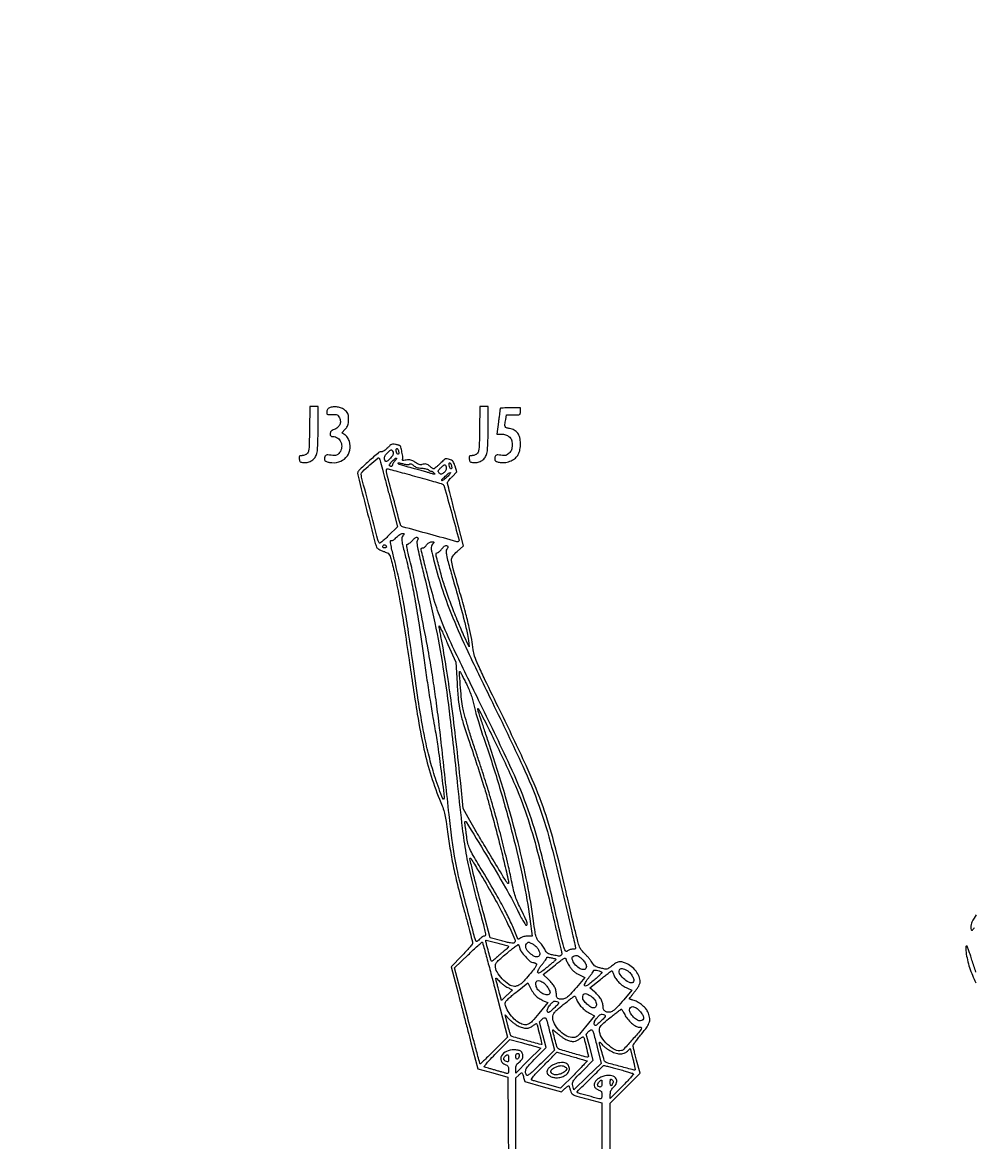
# Model space of a CAD drawing. Extents: x 8694 to 20248, y -4045 to 2404.
# Drawn here: x 14766 to 15560, y 1451 to 2386 of the extents above; entities that cross this region are included whole.
import ezdxf

# ---------------------------------------------------------------- set-up
doc = ezdxf.new("R2010")
doc.units = 0
doc.header["$MEASUREMENT"] = 0

msp = doc.modelspace()

# ---------------------------------------------------------------- linework, layer by layer
for points in [[(16044.21, 1782.76, 0.000012), (15622.27, 1781.89, 0.010904)], [(15256.81, 1431.04), (15256.81, 1457.28), (15256.81, 1483.51), (15269.27, 1496.03), (15281.74, 1508.54), (15278.78, 1519.54, -0.00219), (15277.64, 1523.83, -0.003216), (15276.68, 1527.61, -0.001534), (15275.9, 1530.84, -0.058705), (15275.81, 1531.57, -0.155395), (15276.02, 1532.25, -0.004218), (15277.86, 1534.79, -0.008366), (15280.11, 1537.75, -0.005591), (15282.78, 1541.07, 0.01897), (15287.52, 1547.3, 0.083439), (15289.5, 1551.45, 0.120457), (15289.65, 1555.22, 0.060871), (15288.14, 1559.76, 0.074084), (15286.12, 1562.76, 0.040723), (15282.87, 1565.79, 0.04069), (15279.17, 1568.26, 0.072692), (15275.75, 1569.55, -0.014836), (15274.62, 1569.84, -0.023105), (15273.67, 1570.15, -0.019377), (15272.95, 1570.46, -0.289003), (15272.81, 1570.69, -0.159557), (15272.92, 1571.02, -0.002408), (15274.13, 1572.65, -0.006223), (15275.59, 1574.55, -0.00404), (15277.31, 1576.7, 0.018448), (15279.09, 1579.06, 0.023882), (15280.53, 1581.35, 0.025133), (15281.53, 1583.35, 0.103813), (15281.81, 1584.66, 0.097051), (15280.91, 1589.24, 0.068445), (15278.29, 1593.79, 0.064185), (15274.32, 1597.73, 0.064682), (15269.49, 1600.53, 0.053069), (15266.39, 1601.45, 0.101925), (15263.81, 1601.4, 0.085022), (15261.16, 1600.31, 0.028756), (15257.75, 1597.87, -0.020406), (15255.42, 1596.15, -0.1036), (15253.93, 1595.54, -0.089417), (15252.22, 1595.54, -0.013136), (15248.82, 1596.23, -0.019753), (15246, 1597, -0.061783), (15244.21, 1597.81, -0.081041), (15242.95, 1598.91, -0.053698), (15241.89, 1600.5, 0.038994), (15240.97, 1601.97, 0.013162), (15239.42, 1603.97, 0.013001), (15237.57, 1606.09, 0.014552), (15235.69, 1608.04, -0.032672), (15232.8, 1611.25, -0.070706), (15231.13, 1614.11, -0.034154), (15229.72, 1618.41, -0.003005), (15226.95, 1629.54, -0.001269), (15225.06, 1637.48, -0.000656), (15222.72, 1647.42, -0.000652), (15220.34, 1657.65, -0.000989), (15218.31, 1666.54, 0.010467), (15208.69, 1705.18, 0.022475), (15199.34, 1734.41, 0.019276), (15186.51, 1765.32, 0.005889), (15164.79, 1811.04, -0.001158), (15152.15, 1836.99, -0.008918), (15146.48, 1849.27, -0.018732), (15143.51, 1856.77, -0.058946), (15142.31, 1862.04, 0.019702), (15141.08, 1870.53, 0.011071), (15138.95, 1880.74, 0.008659), (15135.79, 1893.4, 0.004059), (15131.27, 1909.68, -0.001699), (15125.24, 1931.06, -0.05052), (15124.28, 1936.6, -0.173435), (15125.26, 1940.1, -0.058514), (15128.87, 1944.09), (15134.21, 1948.78), (15127.51, 1974.66, -0.000855), (15124.94, 1984.65, -0.001354), (15122.77, 1993.22, -0.000289), (15120.9, 2000.76, -0.061823), (15120.81, 2001.5, -0.154088), (15120.99, 2002.07, -0.011742), (15121.95, 2003.37, -0.015274), (15123.21, 2004.89, -0.011018), (15124.7, 2006.5), (15128.6, 2010.54), (15127.2, 2015.19, 0.023352), (15126.34, 2017.64, 0.072044), (15125.46, 2019.16, 0.08996), (15124.3, 2020.17, 0.051069), (15122.61, 2020.96, 0.047121), (15120.6, 2021.45, 0.140739), (15119.21, 2021.27, 0.081961), (15117.72, 2020.3, 0.009628), (15114.83, 2017.56, -0.009145), (15113, 2015.83, -0.01313), (15111.32, 2014.37, -0.008922), (15109.88, 2013.22, -0.164727), (15109.34, 2013.04, -0.120393), (15108.87, 2013.16, -0.023431), (15108.1, 2013.6, -0.023664), (15107.23, 2014.22, -0.019957), (15106.37, 2014.95, 0.044594), (15104.62, 2016.31, 0.08412), (15102.97, 2017.01, 0.093892), (15101.32, 2017.09, 0.06768), (15099.53, 2016.58, -0.116581), (15098.51, 2016.4, -0.066402), (15097.28, 2016.63, -0.048965), (15095.79, 2017.28, -0.023043), (15094.02, 2018.4, 0.024936), (15091.91, 2019.71, 0.063747), (15090.25, 2020.37, 0.069328), (15088.55, 2020.56, 0.033926), (15086.39, 2020.36, -0.012075), (15084.5, 2020.1, -0.073311), (15083.52, 2020.13, -0.278097), (15083.18, 2020.43, -0.21818), (15083.24, 2020.93, 0.175951), (15083.57, 2022.51, 0.013251), (15082.82, 2026.89, 0.012439), (15081.84, 2031.25, 0.201765), (15080.96, 2032.43, 0.056774), (15080.54, 2032.61, 0.007298), (15079.61, 2032.88, 0.008451), (15078.49, 2033.18, 0.006955), (15077.29, 2033.45, 0.052907), (15075.55, 2033.64, 0.104637), (15074.2, 2033.35, 0.076886), (15072.82, 2032.47, 0.019134), (15070.88, 2030.61, -0.026329), (15069.46, 2029.29, -0.031376), (15067.98, 2028.21, -0.032889), (15066.65, 2027.47, -0.140824), (15065.76, 2027.33, 0.210632), (15063.35, 2026.6, 0.005927), (15054.99, 2019.25, 0.006001), (15046.83, 2011.71, 0.20624), (15045.81, 2009.36, 0.06266), (15046.11, 2006.96, 0.000221), (15053.27, 1979, 0.000409), (15060.26, 1951.87, 0.032498), (15061.64, 1947.69, 0.126248), (15062.25, 1946.85, 0.03388), (15063.6, 1945.89, 0.031562), (15065.36, 1944.96, 0.025889), (15067.34, 1944.19, -0.021606), (15070.46, 1943, -0.118742), (15071.9, 1941.92, -0.094977), (15072.84, 1940.21, -0.011283), (15074.08, 1936.04, -0.016448), (15077.25, 1922.76, -0.006377), (15080.8, 1904.18, -0.005428), (15084.64, 1881.14, -0.003205), (15088.75, 1853.54, 0.004378), (15095.61, 1808.2, 0.0151), (15101.2, 1779.01, 0.021842), (15107.26, 1756.48, 0.021741), (15115.28, 1734.54, -0.01668), (15117.3, 1729.17, -0.024673), (15118.68, 1724.32, -0.019404), (15119.78, 1718.59, -0.006319), (15120.97, 1710.04, 0.009157), (15123.23, 1694.41, 0.011409), (15125.93, 1679.98, 0.009919), (15129.58, 1664.18, 0.004784), (15134.86, 1644.08, -0.00138), (15137.52, 1634.22, -0.002125), (15139.77, 1625.67, -0.00068), (15141.67, 1618.25, -0.062507), (15141.81, 1617.15, -0.170211), (15141.49, 1616.23, -0.006624), (15139.18, 1613.42, -0.011132), (15136.29, 1610.14, -0.007559), (15132.86, 1606.53), (15123.9, 1597.4), (15129.36, 1576.47, -0.000092), (15131.86, 1566.9, -0.000053), (15134.87, 1555.34, -0.000053), (15137.89, 1543.71, -0.000088), (15140.43, 1533.91), (15146.05, 1512.29), (15158.68, 1508.81), (15171.31, 1505.32), (15171.57, 1468.18), (15171.83, 1431.04)], [(15562.49, 1640.86, 0.033962), (15558.88, 1634.74, 0.11674), (15557.83, 1630.28, 0.101276), (15558.25, 1628.23, 0.512082), (15559.21, 1628.01, 0.078378), (15560.98, 1630.16, 0.007625)], [(15562.23, 1592.9, -0.012461), (15558.84, 1603.06, 0.004976), (15557.55, 1607.15, 0.007105), (15556.31, 1610.75, 0.004199), (15555.21, 1613.75, 0.100182), (15554.73, 1614.51, 0.665982), (15553.75, 1614.13, 0.037757), (15553.95, 1609.65, 0.025925), (15555.08, 1603.16, 0.024666), (15556.89, 1596.71, 0.033438), (15562.08, 1584.07, 0.052387)], [(15177.81, 1431.04), (15177.81, 1467.87), (15177.81, 1504.69), (15180.31, 1507.04, -0.015612), (15182.2, 1508.71, -0.293264), (15182.96, 1508.8, -0.208213), (15183.52, 1508.14, -0.008367), (15184.42, 1505.05), (15185.38, 1501.56), (15200.73, 1497.24), (15216.08, 1492.92), (15218.93, 1495.66, -0.014244), (15220.06, 1496.68, -0.0233), (15221.07, 1497.47, -0.019701), (15221.91, 1498.01, -0.344806), (15222.21, 1497.97, -0.105452), (15222.42, 1497.64, -0.007812), (15222.77, 1496.65, -0.010574), (15223.15, 1495.45, -0.00782), (15223.52, 1494.1, 0.079452), (15224.45, 1491.96, 0.133518), (15225.9, 1490.65, 0.047784), (15228.75, 1489.53, 0.003282), (15237.11, 1487.19), (15249.81, 1483.73), (15249.81, 1457.39), (15249.81, 1431.04)]]:
    msp.add_lwpolyline(points, format="xyb")
for points in [[(15005.62, 2045.96, -0.002181), (15005.38, 2034.48, -0.021104), (15005.06, 2029.62, -0.053797), (15004.47, 2026.96, -0.155141), (15003.37, 2025.46, -0.047889), (15002.45, 2024.91, -0.030518), (15001.3, 2024.46, -0.030553), (15000.1, 2024.14, -0.048824), (14999.05, 2024.04, 0.045626), (14997.8, 2023.93, 0.188631), (14997.17, 2023.53, 0.159959), (14996.91, 2022.77, 0.030698), (14996.99, 2021.29, 0.048029), (14997.31, 2019.81, 0.149715), (14997.88, 2018.98, 0.121695), (14998.9, 2018.52, 0.026939), (15000.81, 2018.27, 0.08406), (15004.41, 2018.59, 0.085626), (15007.67, 2020.08, 0.08666), (15010.22, 2022.56, 0.088915), (15011.74, 2025.74, 0.049834), (15012.16, 2028.13, 0.005623), (15012.49, 2033.64, 0.006771), (15012.72, 2040.22, 0.005453), (15012.8, 2047.29), (15012.81, 2065.04), (15009.37, 2065.04), (15005.93, 2065.04)], [(15022.81, 2064.2, 0.060969), (15021.68, 2063.71, 0.08635), (15020.84, 2063, 0.085711), (15020.29, 2062.05, 0.059179), (15020, 2060.83, 0.046047), (15019.96, 2059.28, 0.255229), (15020.4, 2058.59, 0.126273), (15021.45, 2058.32, 0.00914), (15024.46, 2058.37, -0.016415), (15027.25, 2058.38, -0.094611), (15028.69, 2058.06, -0.132979), (15029.66, 2057.28, -0.044977), (15030.61, 2055.72, -0.102541), (15031.37, 2052.76, -0.117179), (15030.82, 2049.89, -0.112472), (15029.02, 2047.49, -0.088906), (15026.2, 2045.86, 0.031997), (15024.58, 2045.16, 0.082714), (15023.56, 2044.4, 0.108387), (15023, 2043.49, 0.083672), (15022.81, 2042.34, 0.054653), (15022.93, 2041.22, 0.147613), (15023.32, 2040.53, 0.142706), (15024.03, 2040.16, 0.049837), (15025.2, 2040.04, -0.160128), (15029.13, 2038.75, -0.136641), (15031.83, 2035.3, -0.129156), (15032.44, 2030.79, -0.137153), (15030.73, 2026.67, -0.033455), (15029.28, 2025.06, -0.114084), (15028.08, 2024.34, -0.091581), (15026.54, 2024.13, -0.017182), (15023.69, 2024.37, 0.012571), (15021.01, 2024.62, 0.07927), (15019.64, 2024.49, 0.157815), (15018.84, 2023.99, 0.097445), (15018.3, 2023, 0.078564), (15018.03, 2021.22, 0.182821), (15018.5, 2019.99, 0.131214), (15019.83, 2019.12, 0.033487), (15022.34, 2018.47, 0.113644), (15029.96, 2018.78, 0.13752), (15036.07, 2022.45, 0.141223), (15039.28, 2028.67, 0.122323), (15038.93, 2036.03, 0.042793), (15038.3, 2037.61, 0.033626), (15037.37, 2039.21, 0.034578), (15036.28, 2040.59, 0.064058), (15035.2, 2041.52), (15032.61, 2043.22), (15035.39, 2046.12, 0.037113), (15036.79, 2047.83, 0.067268), (15037.63, 2049.43, 0.059604), (15038.07, 2051.33, 0.02353), (15038.24, 2054.01, 0.021544), (15038.16, 2056.7, 0.062522), (15037.8, 2058.53, 0.074758), (15037.04, 2060.03, 0.041379), (15035.71, 2061.59, 0.087813), (15033.21, 2063.34, 0.059012), (15029.89, 2064.43, 0.056747), (15026.25, 2064.75, 0.065136)], [(15147.62, 2045.96, -0.002181), (15147.38, 2034.48, -0.021104), (15147.06, 2029.62, -0.053797), (15146.47, 2026.96, -0.155141), (15145.37, 2025.46, -0.047889), (15144.45, 2024.91, -0.030518), (15143.3, 2024.46, -0.030553), (15142.1, 2024.14, -0.048824), (15141.05, 2024.04, 0.045626), (15139.8, 2023.93, 0.188631), (15139.17, 2023.53, 0.159959), (15138.91, 2022.77, 0.030698), (15138.99, 2021.29, 0.048029), (15139.31, 2019.81, 0.149715), (15139.88, 2018.98, 0.121695), (15140.9, 2018.52, 0.026939), (15142.81, 2018.27, 0.08406), (15146.41, 2018.59, 0.085626), (15149.67, 2020.08, 0.08666), (15152.22, 2022.56, 0.088915), (15153.74, 2025.74, 0.049834), (15154.16, 2028.13, 0.005623), (15154.49, 2033.64, 0.006771), (15154.72, 2040.22, 0.005453), (15154.8, 2047.29), (15154.81, 2065.04), (15151.37, 2065.04), (15147.93, 2065.04)], [(15164.76, 2063.29, -0.013878), (15164.71, 2062.73, -0.000245), (15164.35, 2059.75, -0.000616), (15163.93, 2056.27, -0.000411), (15163.43, 2052.29), (15162.16, 2042.04), (15165.85, 2042.04, -0.042349), (15167.53, 2041.9, -0.036832), (15169.25, 2041.47, -0.03755), (15170.85, 2040.81, -0.05), (15172.17, 2039.97, -0.04648), (15173.53, 2038.68, -0.087748), (15174.31, 2037.39, -0.070531), (15174.7, 2035.72, -0.021688), (15174.81, 2033.14, -0.02349), (15174.69, 2030.65, -0.060456), (15174.31, 2028.88, -0.072721), (15173.57, 2027.46, -0.047727), (15172.35, 2026.07, -0.040455), (15170.86, 2024.89, -0.087599), (15169.52, 2024.29, -0.073109), (15167.91, 2024.14, -0.021816), (15165.45, 2024.37, 0.013095), (15162.87, 2024.65, 0.098293), (15161.66, 2024.51, 0.18294), (15160.94, 2023.95, 0.070916), (15160.45, 2022.77, 0.085144), (15160.29, 2020.94, 0.195277), (15160.91, 2019.72, 0.121009), (15162.48, 2018.92, 0.025103), (15165.54, 2018.35, 0.037781), (15167.59, 2018.23, 0.037934), (15169.63, 2018.42, 0.035538), (15171.74, 2018.94, 0.026255), (15173.98, 2019.79, 0.073428), (15177.53, 2022.03, 0.092338), (15179.96, 2025.06, 0.080481), (15181.36, 2029.09, 0.042927), (15181.81, 2034.36, 0.061457), (15181.22, 2039.12, 0.097998), (15179.48, 2042.81, 0.10769), (15176.61, 2045.33, 0.086934), (15172.72, 2046.67, -0.040949), (15170.15, 2047.3, -0.214051), (15169.1, 2048.26, -0.130676), (15168.85, 2049.99, -0.012277), (15169.45, 2054.29), (15170.07, 2058.04), (15175.94, 2058.04, 0.007035), (15179.81, 2058.09, 0.111556), (15181.07, 2058.42, 0.235229), (15181.65, 2059.2, 0.043566), (15181.81, 2061.04), (15181.81, 2064.04), (15173.31, 2064.04, 0.008273), (15170.05, 2063.99, 0.013608), (15167.29, 2063.82, 0.007214), (15165.05, 2063.59, 0.362437)], [(15080.06, 2027.5, -0.029133), (15080.2, 2026.44, -0.089283), (15080.13, 2025.73, -0.190775), (15079.85, 2025.37, -0.215934), (15079.43, 2025.33, -0.209383), (15078.55, 2026.12, -0.064648), (15078.01, 2027.86, -0.076199), (15077.99, 2029.48, -0.375212), (15078.62, 2030.04, -0.209729), (15079.02, 2029.86, -0.057192), (15079.44, 2029.29, -0.047524), (15079.81, 2028.47, -0.034142)], [(15071.76, 1992.65), (15078.99, 1964.76), (15071.68, 1957.41, -0.008455), (15068.41, 1954.23, -0.025348), (15066.04, 1952.22, -0.034521), (15064.37, 1951.11, -0.418804), (15063.7, 1951.3, -0.061102), (15062.75, 1953.7, -0.000282), (15055.93, 1979.85, -0.000272), (15049.12, 2006.04, -0.063474), (15048.81, 2008.51, -0.207573), (15049.74, 2010.65, -0.008552), (15056.09, 2016.39, -0.007111), (15062.66, 2021.97, -0.475815), (15063.92, 2021.71, -0.054735), (15064.3, 2020.77, -0.000408), (15066.48, 2012.69, -0.001529), (15068.95, 2003.43, -0.000979)], [(15075.34, 2026.95, -0.091968), (15075.48, 2025.81, -0.085574), (15075.21, 2024.67, -0.063786), (15074.48, 2023.42, -0.027059), (15073.22, 2021.95, -0.015325), (15071.01, 2019.78, -0.146673), (15069.84, 2019.2, -0.302679), (15069, 2019.58, -0.06278), (15068.28, 2021.13, -0.091968), (15068.14, 2022.27, -0.085574), (15068.41, 2023.41, -0.063786), (15069.13, 2024.66, -0.027059), (15070.4, 2026.13, -0.015325), (15072.61, 2028.3, -0.146673), (15073.78, 2028.88, -0.302679), (15074.62, 2028.5, -0.06278)], [(15076.98, 2019.73, 0.02332), (15076.15, 2018.75, 0.026266), (15075.45, 2017.74, 0.026854), (15074.95, 2016.83, 0.112596), (15074.81, 2016.23, -0.140331), (15074.59, 2015.48, -0.203036), (15074.04, 2015.08, -0.161519), (15073.26, 2015.17, -0.089416), (15072.46, 2015.72, -0.375274), (15072.4, 2016.68, -0.021011), (15074.47, 2019.17, -0.02387), (15076.78, 2021.5, -0.18731), (15078.17, 2022.04, -0.428823), (15078.36, 2021.84, -0.106474), (15078.23, 2021.36, -0.048714), (15077.75, 2020.62, -0.021395)], [(15093.37, 2007.04, -0.001727), (15101.88, 2004.68, -0.002594), (15109.29, 2002.56, -0.001049), (15115.63, 2000.7, -0.058073), (15116.77, 2000.21, -0.197189), (15118.15, 1998.43, -0.000984), (15124.33, 1976.1, -0.000703), (15130.5, 1953.48, -0.383294), (15129.91, 1952.31, -0.161018), (15128.77, 1952.25, -0.000195), (15105.98, 1958.49, -0.000235), (15083.31, 1964.72, -0.129912), (15082.1, 1965.42, -0.132208), (15081.47, 1966.51, -0.00021), (15075.73, 1988.16, -0.000422), (15070.16, 2009.28, -0.062076), (15069.82, 2011.79, -0.062939), (15069.88, 2012.27, -0.081604), (15070.05, 2012.67, -0.099236), (15070.31, 2012.94, -0.152959), (15070.62, 2013.04, -0.06423), (15071.24, 2012.96, -0.000294), (15077.64, 2011.28, -0.00139), (15084.9, 2009.34, -0.000877)], [(15084.78, 2017.05, 0.023335), (15086.34, 2016.68, 0.046133), (15087.6, 2016.56, 0.061513), (15088.57, 2016.68, 0.13614), (15089.21, 2017.04, -0.169529), (15089.79, 2017.32, -0.113156), (15090.52, 2017.24, -0.073259), (15091.41, 2016.77, -0.031169), (15092.45, 2015.91, 0.058745), (15093.73, 2014.96, 0.048298), (15095.28, 2014.27, 0.042529), (15097.12, 2013.81, 0.028586), (15099.27, 2013.6, -0.02258), (15101.11, 2013.44, -0.025563), (15102.85, 2013.11, -0.025998), (15104.28, 2012.69, -0.112163), (15105.03, 2012.22, 0.043673), (15105.57, 2011.77, 0.036595), (15106.21, 2011.39, 0.038099), (15106.85, 2011.12, 0.078204), (15107.39, 2011.04, -0.096098), (15107.93, 2010.94, -0.041974), (15108.58, 2010.61, -0.039495), (15109.23, 2010.13, -0.042315), (15109.79, 2009.56, -0.088157), (15110.19, 2008.87, -0.512108), (15109.98, 2008.58, -0.071047), (15109, 2008.7, -0.004378), (15106.16, 2009.5, 0.002706), (15103.64, 2010.22, 0.000823), (15099.8, 2011.28, 0.000824), (15095.49, 2012.45, 0.000899), (15091.31, 2013.58, -0.005272), (15084.62, 2015.45, -0.021276), (15080.6, 2016.8, -0.131706), (15079.6, 2017.54, -0.623426), (15079.82, 2018.01, -0.041968), (15080.62, 2017.96, -0.010897), (15081.89, 2017.74, -0.011003), (15083.34, 2017.43, -0.011027)], [(15119.81, 2013.54, -0.077681), (15119.65, 2012.5, -0.050749), (15119.16, 2011.4, -0.049541), (15118.45, 2010.37, -0.062294), (15117.59, 2009.6, -0.023124), (15116.29, 2008.78, -0.125518), (15115.5, 2008.56, -0.158748), (15114.79, 2008.77, -0.043712), (15113.89, 2009.53, -0.076588), (15113.21, 2010.45, -0.196925), (15113.14, 2011.26, -0.102941), (15113.68, 2012.24, -0.013891), (15115.26, 2013.99, -0.02998), (15117.37, 2015.95, -0.199118), (15118.72, 2016.35, -0.316883), (15119.55, 2015.63, -0.061086)], [(15124.15, 2015.83, -0.040348), (15124.4, 2014.43, -0.088718), (15124.31, 2013.35, -0.268318), (15123.94, 2012.98, -0.28207), (15123.43, 2013.12, -0.102413), (15122.77, 2014.25, -0.040692), (15122.34, 2016.01, -0.039935), (15122.2, 2017.61, -0.415174), (15122.63, 2018.04, -0.184568), (15123.03, 2017.89, -0.058847), (15123.47, 2017.39, -0.049586), (15123.86, 2016.68, -0.037935)], [(15120.58, 2006.34, -0.01598), (15119.11, 2004.97, -0.026112), (15117.78, 2003.91, -0.024121), (15116.68, 2003.21, -0.338617), (15116.25, 2003.27, -0.404713), (15116.23, 2004.16, -0.013641), (15118.94, 2006.89, -0.017246), (15121.8, 2009.44, -0.167698), (15123.29, 2010.01, -0.577964), (15123.43, 2009.78, -0.035389), (15122.9, 2008.94, -0.024945), (15121.93, 2007.76, -0.012127)], [(15083.45, 1957.19, 0.152203), (15082.67, 1955.51, 0.069074), (15082.68, 1953.05, 0.024535), (15083.54, 1948.69, 0.002229), (15086.25, 1937.94, -0.008743), (15090.26, 1921.11, -0.010063), (15093.49, 1904.91, -0.00715), (15096.8, 1884.64, -0.002068), (15101.33, 1853.27, 0.002037), (15103.72, 1836.77, 0.001954), (15106.26, 1820.07, 0.001933), (15108.63, 1805.35, 0.00705), (15110.3, 1796.04, -0.012607), (15112.74, 1781.48, -0.004796), (15115.43, 1761.07, -0.000857), (15118.08, 1739.12, -0.22984), (15117.47, 1737.37, -0.547044), (15116.88, 1737.5, -0.001788), (15113.8, 1745.93, -0.007315), (15110.77, 1754.7, -0.008777), (15108.2, 1763.04, -0.014088), (15103.95, 1779.38, -0.011003), (15100.23, 1797.33, -0.008124), (15096.43, 1820.06, -0.003044), (15091.81, 1852.04, 0.003059), (15087.86, 1879.38, 0.006706), (15084.43, 1900.24, 0.00831), (15080.99, 1917.86, 0.009071), (15077.05, 1934.84, -0.002339), (15074.49, 1945.23, -0.017768), (15073.49, 1950.17, -0.042096), (15073.28, 1952.76, -0.490979), (15073.97, 1953.29, 0.147662), (15074.82, 1953.32, 0.053223), (15075.93, 1953.84, 0.044541), (15077.16, 1954.74, 0.030861), (15078.38, 1955.95, -0.032517), (15079.59, 1957.13, -0.033848), (15080.92, 1958.13, -0.035975), (15082.18, 1958.83, -0.108871), (15083.13, 1959.04, -0.017437), (15084.33, 1959, -0.345389), (15084.58, 1958.77, -0.221191), (15084.47, 1958.36, -0.008908)], [(15096.08, 1955.43, -0.189472), (15096.24, 1955.07, -0.0604), (15096.19, 1954.49, -0.050408), (15095.97, 1953.78, -0.037986), (15095.59, 1953.06, 0.177246), (15095.22, 1951.29, 0.011934), (15096.09, 1946.1, 0.010523), (15097.81, 1938.14, 0.002259), (15101.14, 1924.42, -0.009119), (15110.23, 1884.54, -0.011868), (15117.01, 1847.7, -0.009833), (15122.89, 1805.58, -0.003995), (15129.3, 1748.04, 0.003412), (15133.16, 1713.07, 0.014401), (15136.22, 1692.2, 0.016655), (15140.27, 1672.99, 0.005682), (15147.38, 1645.41, -0.001054), (15151.28, 1630.84, -0.018044), (15152.37, 1626.02, -0.074433), (15152.46, 1623.8, -0.38237), (15151.61, 1623.04, 0.124769), (15150.98, 1622.88, 0.023391), (15149.96, 1622.26, 0.023729), (15148.79, 1621.4, 0.019759), (15147.64, 1620.38, -0.015825), (15146.25, 1619.13, -0.083487), (15145.37, 1618.61, -0.224272), (15144.79, 1618.65, -0.185284), (15144.4, 1619.13, -0.016258), (15142.62, 1625.06, -0.000598), (15136.67, 1647.74, -0.00085), (15130.94, 1669.81, -0.009746), (15128.87, 1678.54, -0.014153), (15126.76, 1689.84, -0.006329), (15124.59, 1704.8, -0.004782), (15122.19, 1724.47, -0.001997), (15119.3, 1751.04, 0.00171), (15116.29, 1778.89, 0.002852), (15113.55, 1802.3, 0.003327), (15110.91, 1822.64, 0.004464), (15108.23, 1841.04, 0.007509), (15104.72, 1861.66, 0.002614), (15099.06, 1891.25, 0.002404), (15093.22, 1920.25, 0.011339), (15089.41, 1936.79, -0.005093), (15087.95, 1942.8, -0.01654), (15087.15, 1946.82, -0.01666), (15086.8, 1949.55, -0.442583), (15087.24, 1950.04, 0.136474), (15087.87, 1950.22, 0.023124), (15088.93, 1950.92, 0.023777), (15090.12, 1951.89, 0.019177), (15091.31, 1953.04, -0.011556), (15093.26, 1954.99, -0.074164), (15094.4, 1955.79, -0.174983), (15095.26, 1955.89, -0.140146)], [(15069.81, 1947.98, -0.156819), (15069.69, 1947.62, -0.097386), (15069.37, 1947.32, -0.079459), (15068.88, 1947.11, -0.06085), (15068.31, 1947.04, -0.103624), (15067.39, 1947.23, -0.202875), (15066.88, 1947.77, -0.1934), (15066.9, 1948.53, -0.094876), (15067.45, 1949.35, -0.191124), (15068.13, 1949.64, -0.139481), (15068.93, 1949.44, -0.123736), (15069.57, 1948.81, -0.139398)], [(15108.31, 1950.04, 0.107704), (15107.39, 1948.44, 0.102335), (15107.2, 1946.57, 0.035388), (15107.74, 1943.43, 0.002833), (15109.81, 1935.29, 0.016499), (15116.89, 1911.33, 0.017972), (15125.36, 1888.57, 0.012577), (15137.75, 1860.64, 0.003613), (15158.31, 1818.04, -0.005714), (15183.67, 1764.94, -0.022756), (15197.34, 1731.54, -0.02316), (15207.81, 1697.32, -0.006069), (15221.36, 1641.54, -0.000193), (15223.6, 1631.8, -0.000282), (15225.56, 1623.22, -0.000133), (15227.23, 1615.92, -0.005167), (15227.58, 1614.29, -0.046094), (15227.71, 1613.09, -0.208061), (15227.45, 1612.45, -0.166192), (15226.75, 1612.12, -0.027602), (15225.26, 1612.04, 0.047226), (15224.06, 1611.93, 0.035331), (15222.79, 1611.59, 0.036123), (15221.62, 1611.09, 0.06537), (15220.77, 1610.5, -0.468811), (15219.3, 1610.71, -0.069446), (15217.92, 1613.86, -0.011926), (15215.81, 1622.06, -0.000396), (15208.24, 1654.82, 0.008305), (15196.79, 1701.05, 0.024156), (15186.83, 1732.4, 0.020431), (15173.02, 1765.36, 0.004631), (15146.81, 1820.04, -0.002289), (15126.4, 1862.1, -0.014301), (15116.68, 1883.96, -0.023242), (15110.38, 1901.58, -0.013046), (15104.29, 1923.49, -0.000797), (15102.19, 1931.97, -0.001263), (15100.42, 1939.23, -0.000264), (15098.88, 1945.63, -0.058932), (15098.81, 1946.24, -0.17946), (15098.92, 1946.55, -0.091811), (15099.24, 1946.81, -0.071821), (15099.72, 1946.98, -0.051924), (15100.29, 1947.04, 0.12521), (15100.97, 1947.21, 0.044543), (15101.81, 1947.77, 0.040799), (15102.67, 1948.58, 0.037855), (15103.4, 1949.54, -0.052134), (15104.26, 1950.59, -0.060873), (15105.28, 1951.38, -0.064352), (15106.4, 1951.87, -0.070658), (15107.58, 1952.04, -0.010406), (15109.21, 1952.01, -0.303926), (15109.54, 1951.77, -0.268661), (15109.46, 1951.36, -0.008667)], [(15121.15, 1948.37, -0.211742), (15121.29, 1947.99, -0.074139), (15121.17, 1947.41, -0.057664), (15120.83, 1946.72, -0.039998), (15120.31, 1946.03, 0.192974), (15119.67, 1944.33, 0.041932), (15120.03, 1941.15, 0.018234), (15121.35, 1935.55, 0.002047), (15124.85, 1922.95, -0.002028), (15130.48, 1902.75, -0.004708), (15134.5, 1887.55, -0.00546), (15137.24, 1876.25, -0.027933), (15138.33, 1869.89), (15138.95, 1864.54), (15134.34, 1874.54, -0.0108), (15128.98, 1886.84, -0.008091), (15123.6, 1900.59, -0.008219), (15118.84, 1914.02, -0.014637), (15115.44, 1925.24, -0.00086), (15112.11, 1937.56, -0.021313), (15111.35, 1941, -0.124603), (15111.45, 1942.46, -0.323538), (15112.26, 1943.04, 0.134652), (15112.98, 1943.24, 0.036259), (15113.96, 1943.92, 0.033981), (15115.01, 1944.89, 0.02949), (15115.97, 1946.04, -0.03325), (15117.51, 1947.86, -0.094818), (15118.86, 1948.81, -0.155477), (15120.06, 1948.95, -0.148961)], [(15121.16, 1866.54), (15127.79, 1851.54), (15128.79, 1834.04, 0.011246), (15129.86, 1820.7, 0.024855), (15131.4, 1810.61, 0.023987), (15133.98, 1800.51, 0.009794), (15138.4, 1787.04, -0.004034), (15142.35, 1775.46, -0.001904), (15147.27, 1760.46, -0.001442), (15151.89, 1746.02, -0.012553), (15153.77, 1739.54, 0.002444), (15154.3, 1737.56, 0.000168), (15155.84, 1731.95, 0.00024), (15157.67, 1725.27, 0.00018), (15159.69, 1717.93, -0.005219), (15163.59, 1703.2, -0.003735), (15167.65, 1686.65, -0.001619), (15171.37, 1670.78, -0.058342), (15171.79, 1667.04, -0.333421), (15171.59, 1666.79, -0.244496), (15171.24, 1666.86, -0.064124), (15170.65, 1667.48, -0.02075), (15169.94, 1668.54, -0.001233), (15160.04, 1684.78, -0.001672), (15151.19, 1699.51, -0.001764), (15143.93, 1711.77, -0.006604), (15139.5, 1719.54), (15133.98, 1729.54), (15131.85, 1750.54, 0.003272), (15128.11, 1785.22, 0.004414), (15124.24, 1816.53, 0.004928), (15120.29, 1844.23, 0.007804), (15116.3, 1867.87, -0.000624), (15115.35, 1873.08, -0.000986), (15114.54, 1877.55, -0.000214), (15113.84, 1881.48, -0.04387), (15113.81, 1881.87, -0.768692), (15114.09, 1881.94, -0.018234), (15115.11, 1880.01, -0.007011), (15117.01, 1875.91, -0.000789)], [(15136.62, 1833.46, -0.013229), (15138.82, 1828.61, -0.015464), (15140.65, 1823.9, -0.016408), (15142.07, 1819.36, -0.020204), (15143.09, 1815.04, 0.019044), (15144.12, 1810.62, 0.005535), (15146.05, 1803.9, 0.005555), (15148.38, 1796.36, 0.005912), (15150.84, 1789.04, -0.011114), (15163.65, 1749.49, -0.010209), (15175.09, 1708.27, -0.010633), (15184.14, 1669.41, -0.019363), (15189.62, 1637.29), (15191.49, 1623.04), (15187.87, 1623.04, 0.036864), (15186.32, 1622.93, 0.028336), (15184.66, 1622.58, 0.029025), (15183.14, 1622.08, 0.058628), (15182.03, 1621.48, -0.022786), (15180.64, 1620.6, -0.223392), (15179.97, 1620.55, -0.197097), (15179.45, 1621.03, -0.017455), (15178.74, 1622.72, 0.015732), (15174.21, 1633.6, 0.014301), (15168.86, 1644.53, 0.010358), (15161.49, 1657.9, 0.003508), (15150.22, 1677.04, -0.002342), (15142.34, 1690.37, -0.02457), (15139.41, 1695.99, -0.050099), (15137.91, 1700.36, -0.02597), (15136.88, 1706.04, 0.001261), (15136.42, 1709.55, 0.001248), (15135.94, 1713.07, 0.001224), (15135.51, 1716.15, 0.00484), (15135.22, 1718.04, -0.822811), (15136.39, 1718.47, -0.001883), (15153.33, 1690.55, -0.004596), (15169.42, 1663.24, -0.01771), (15178.65, 1645.84, 0.006769), (15181.29, 1640.59, 0.010619), (15183.72, 1636.15, 0.004974), (15185.87, 1632.5, 0.252332), (15186.56, 1632.09, 0.345531), (15187.4, 1632.7, 0.149272), (15187.38, 1634.18, 0.034257), (15186.1, 1637.37, 0.003388), (15182.45, 1644.81, -0.01186), (15179.55, 1651, -0.023454), (15177.59, 1656.06, -0.021825), (15176.04, 1661.51, -0.008911), (15174.38, 1669.04, 0.008657), (15171.43, 1682.48, 0.003109), (15166.78, 1701.52, 0.003072), (15161.92, 1720.39, 0.009501), (15158.33, 1733.04, -0.001684), (15157.22, 1736.7, -0.001333), (15156.06, 1740.66, -0.001347), (15154.99, 1744.34, -0.003357), (15154.24, 1747.04, 0.010937), (15153.22, 1750.5, 0.001062), (15150.54, 1758.82, 0.001347), (15147.31, 1768.72, 0.001065), (15143.76, 1779.41, -0.004312), (15140.14, 1790.54, -0.005224), (15136.95, 1801.04, -0.005033), (15134.45, 1809.92, -0.025938), (15133.37, 1814.91, -0.015915), (15132.37, 1822.6, -0.006781), (15131.5, 1832.95, -0.002043), (15130.8, 1843.6, -0.690789), (15131.34, 1843.85, -0.077876), (15131.63, 1843.45, -0.000929), (15133.08, 1840.6, -0.00277), (15134.74, 1837.3, -0.001804)], [(15159.31, 1787.79, -0.009699), (15176.05, 1751.87, -0.022389), (15186.86, 1724.13, -0.019352), (15196.04, 1693.21, -0.005666), (15207.74, 1645.04, 0.000583), (15210.51, 1633.1, 0.000825), (15213.01, 1622.48, 0.000467), (15215.15, 1613.52, 0.011783), (15215.79, 1611.08, -0.052735), (15216.31, 1608.14, -0.279338), (15215.6, 1606.75, -0.173576), (15213.67, 1606.34, -0.021217), (15209.36, 1607.12, -0.015998), (15206.23, 1607.92, -0.068643), (15204.47, 1608.71, -0.099016), (15203.33, 1609.78, -0.05501), (15202.4, 1611.46, 0.039105), (15201.68, 1612.86, 0.018484), (15200.54, 1614.56, 0.018191), (15199.22, 1616.25, 0.024465), (15197.89, 1617.67, -0.054168), (15195.97, 1619.99, -0.075651), (15194.85, 1622.44, -0.033814), (15194.01, 1626.31, -0.003412), (15192.71, 1635.67, 0.01665), (15187.56, 1666.66, 0.011826), (15179.81, 1701.02, 0.010532), (15169.41, 1739.14, 0.007428), (15156.19, 1781.54, -0.000038), (15152.51, 1792.75, -0.000059), (15149.35, 1802.39, -0.000015), (15146.58, 1810.82, -0.002226), (15146.27, 1811.79, -0.037409), (15146.16, 1812.27, -0.067031), (15146.15, 1812.67, -0.105392), (15146.24, 1812.94, -0.266371), (15146.41, 1813.04, -0.281387), (15146.72, 1812.85, -0.000312), (15150.42, 1805.62, -0.002635), (15154.53, 1797.47, -0.0016)], [(15150.27, 1671.54, -0.009563), (15161.04, 1652.86, -0.012816), (15170.04, 1635.5, -0.006008), (15177.2, 1620.31, -0.313157), (15176.65, 1617.28, -0.223297), (15175.83, 1616.99, -0.016939), (15173.42, 1617.29, -0.018552), (15170.22, 1617.94, -0.008678), (15166.12, 1618.99), (15156.53, 1621.65), (15151.15, 1641.59, -0.002091), (15145.59, 1662.51, -0.005992), (15141.97, 1677.1, -0.004004), (15139.58, 1687.61, -0.751111), (15140.22, 1687.96, -0.057575), (15140.51, 1687.6, -0.000207), (15143.34, 1682.96, -0.001103), (15146.55, 1677.7, -0.000692)], [(15160.64, 1578.39), (15170.97, 1538.73), (15159.69, 1527.42, -0.002923), (15155.34, 1523.11, -0.004873), (15151.62, 1519.53, -0.000954), (15148.34, 1516.46, -0.404411), (15148.06, 1516.46, -0.131302), (15147.86, 1516.8, -0.00007), (15144.73, 1528.42, -0.000937), (15141.27, 1541.37, -0.000571), (15137.23, 1556.68), (15126.76, 1596.54), (15138.01, 1607.29, -0.002198), (15142.36, 1611.41, -0.003532), (15146.11, 1614.88, -0.000723), (15149.42, 1617.9, -0.186819), (15149.78, 1618.04, -0.337285), (15150.05, 1617.83, -0.000156), (15153.19, 1606.39, -0.001937), (15156.64, 1593.59, -0.001167)], [(15171.81, 1614.34, -0.397045), (15171.83, 1614.01, -0.017246), (15170.99, 1613.08, -0.021365), (15169.81, 1611.96, -0.012593), (15168.31, 1610.72, 0.007768), (15166.54, 1609.29, 0.004914), (15164.52, 1607.56, 0.004933), (15162.56, 1605.82, 0.009064), (15161.01, 1604.36, -0.019521), (15159.63, 1603.11, -0.048665), (15158.5, 1602.35, -0.091627), (15157.72, 1602.09, -0.362247), (15157.32, 1602.34, -0.012344), (15156.47, 1605.16, -0.001433), (15154.76, 1611.52, -0.000393), (15152.91, 1618.47, -0.064804), (15152.81, 1619.25, -0.489028), (15153.23, 1619.58, -0.001121), (15161.98, 1617.34, -0.002157), (15170.42, 1615.12, -0.124911)], [(15191.71, 1616.59, -0.038242), (15192.9, 1615.85, -0.02441), (15194.17, 1614.83, -0.024499), (15195.33, 1613.7, -0.041277), (15196.16, 1612.63, -0.094353), (15197.84, 1608.57, -0.322669), (15196.74, 1606.11, -0.25059), (15193.61, 1606, -0.075608), (15189.57, 1608.8, -0.037544), (15187.49, 1611.09, -0.081817), (15186.35, 1613.17, -0.116859), (15186.16, 1615.01, -0.141841), (15186.85, 1616.59, -0.031701), (15187.85, 1617.65, -0.189902), (15188.55, 1617.92, -0.111946), (15189.43, 1617.72, -0.007991)], [(15181.16, 1613.04, 0.112119), (15182.44, 1610.18, 0.022907), (15185.99, 1605.87, 0.019539), (15189.88, 1601.89, 0.188444), (15192.03, 1601.03, -0.052965), (15192.62, 1600.96, -0.026016), (15193.35, 1600.75, -0.025476), (15194.1, 1600.45, -0.033673), (15194.74, 1600.11, -0.288302), (15195.13, 1599.28, -0.096591), (15194.71, 1597.95, -0.039115), (15193.31, 1595.81, -0.006992), (15190.34, 1592.07, -0.010484), (15185.56, 1586.48, -0.039622), (15182.24, 1583.3, -0.066284), (15179.5, 1581.61, -0.105389), (15176.83, 1581.04, -0.152641), (15172.04, 1582.53, -0.054514), (15166.58, 1587.27, -0.054394), (15162.21, 1593.17, -0.133207), (15160.81, 1598.33, -0.131526), (15161.26, 1600.01, -0.054722), (15162.66, 1601.92, -0.030461), (15165.28, 1604.45, -0.006843), (15170.06, 1608.43, -0.002674), (15173.65, 1611.3, -0.004173), (15176.78, 1613.73, -0.001278), (15179.5, 1615.8, -0.13572), (15179.93, 1615.97, -0.298431), (15180.21, 1615.83, -0.030731), (15180.55, 1615.14, -0.030328), (15180.88, 1614.18, -0.019237)], [(15211.57, 1603.59, -0.443348), (15211.57, 1603.4, -0.001324), (15209.55, 1601.6, -0.005716), (15207.17, 1599.55, -0.003403), (15204.3, 1597.16, -0.006889), (15200.51, 1594.14, -0.034315), (15198.25, 1592.62, -0.081533), (15196.88, 1592.11, -0.365447), (15196.19, 1592.49, -0.183306), (15196.19, 1593.41, -0.031876), (15196.91, 1595.01, -0.029118), (15198.09, 1596.97, -0.017442), (15199.71, 1599.15, 0.00695), (15201.28, 1601.18, 0.010086), (15202.61, 1603.02, 0.006082), (15203.66, 1604.59, 0.146015), (15203.81, 1605.09, -0.460838), (15204.22, 1605.44, -0.008619), (15207.36, 1604.89, -0.013144), (15210.41, 1604.22, -0.125591)], [(15219.81, 1603.74, 0.101871), (15219.97, 1602.98, 0.01307), (15220.66, 1601.47, 0.014837), (15221.6, 1599.71, 0.011868), (15222.71, 1597.86, 0.031096), (15224.32, 1595.63, 0.039389), (15226.09, 1593.8, 0.039163), (15228.13, 1592.27, 0.030191), (15230.57, 1590.91), (15235.53, 1588.54), (15228.55, 1580.22, -0.012294), (15223.52, 1574.5, -0.055046), (15220.16, 1571.59, -0.100025), (15217.33, 1570.37, -0.113339), (15214.38, 1570.43, -0.05152), (15213.1, 1570.9, -0.123946), (15212.34, 1571.54, -0.11546), (15211.93, 1572.5, -0.041505), (15211.81, 1573.99, 0.056655), (15211.43, 1577.37, 0.063292), (15210.29, 1580.44, 0.055133), (15208.28, 1583.46, 0.030377), (15205.22, 1586.67), (15200.77, 1590.82), (15209.54, 1597.89, -0.003282), (15215.57, 1602.69, -0.037069), (15218.1, 1604.39, -0.209949), (15219.25, 1604.51, -0.325945)], [(15233.41, 1603.64, -0.053762), (15235.85, 1600.61, -0.11318), (15236.87, 1597.77, -0.214776), (15236.27, 1595.86, -0.214268), (15234.44, 1595.04, -0.156745), (15230.73, 1596.23, -0.07309), (15227.05, 1599.79, -0.088666), (15225.01, 1603.7, -0.339658), (15225.9, 1606.12, -0.085127), (15227.65, 1606.85, -0.136664), (15229.26, 1606.77, -0.092109), (15231.03, 1605.8, -0.024852)], [(15249.53, 1593.13, -0.45256), (15249.68, 1592.54, -0.03173), (15248.47, 1591.03, -0.025075), (15246.41, 1588.98, -0.009712), (15243.36, 1586.34, -0.006909), (15239.62, 1583.32, -0.035151), (15237.41, 1581.82, -0.085944), (15236.07, 1581.33, -0.361365), (15235.38, 1581.72, -0.180363), (15235.37, 1582.63, -0.033476), (15236.06, 1584.21, -0.030006), (15237.22, 1586.12, -0.017805), (15238.8, 1588.27, 0.008), (15240.34, 1590.26, 0.011373), (15241.63, 1592.08, 0.007559), (15242.65, 1593.64, 0.14212), (15242.81, 1594.19, -0.423752), (15243.28, 1594.65, -0.030944), (15245.27, 1594.46, -0.034338), (15247.57, 1593.93, -0.047134)], [(15259.75, 1590.72, 0.074752), (15261.34, 1587.57, 0.04414), (15264.08, 1584.36, 0.042746), (15267.48, 1581.54, 0.05282), (15271.09, 1579.56), (15274.87, 1577.99), (15268.09, 1569.93, -0.011641), (15262.58, 1563.68, -0.055929), (15259, 1560.58, -0.112139), (15256.15, 1559.45, -0.146608), (15253.38, 1559.83, -0.052286), (15252.14, 1560.55, -0.09781), (15251.36, 1561.41, -0.092822), (15250.94, 1562.53, -0.04355), (15250.81, 1564.07, 0.068953), (15250.37, 1567.21, 0.061186), (15249.1, 1570.26, 0.052886), (15246.92, 1573.27, 0.032933), (15243.8, 1576.32), (15239.74, 1579.79), (15248.52, 1586.88, -0.003251), (15251.94, 1589.6, -0.005043), (15254.93, 1591.89, -0.001725), (15257.52, 1593.84, -0.146677), (15257.98, 1594, -0.26477), (15258.3, 1593.84, -0.024374), (15258.78, 1593.05, -0.026393), (15259.28, 1591.99, -0.017426)], [(15270.89, 1594.33, -0.081909), (15273.09, 1592.49, -0.045883), (15275.13, 1589.63, -0.044741), (15276.48, 1586.74, -0.229311), (15276.3, 1585.03, -0.354108), (15273.46, 1584.03, -0.087447), (15268.83, 1586.67, -0.075208), (15264.95, 1591.03, -0.239711), (15264.55, 1594.79, -0.185018), (15265.36, 1595.7, -0.13767), (15266.68, 1595.97, -0.08258), (15268.54, 1595.52, -0.033061)], [(15170.49, 1580.48, -0.000788), (15171.99, 1579.72, -0.001115), (15173.31, 1579.04, -0.000633), (15174.43, 1578.45, -0.01587), (15174.73, 1578.28, -0.462919), (15174.77, 1578.05, -0.005815), (15173.67, 1576.8, -0.011924), (15172.26, 1575.3, -0.006961), (15170.51, 1573.58), (15165.86, 1569.13), (15164.77, 1573.33, -0.000856), (15164.28, 1575.23, -0.000523), (15163.71, 1577.48, -0.000524), (15163.14, 1579.71, -0.00093), (15162.68, 1581.54, 0.001774), (15162.26, 1583.21, 0.001629), (15161.82, 1584.93, 0.001626), (15161.41, 1586.46, 0.005367), (15161.13, 1587.47, -0.207628), (15161.18, 1587.92, -0.421266), (15161.5, 1587.99, -0.06187), (15162.31, 1587.34, -0.011232), (15163.62, 1585.91, 0.027781), (15165.07, 1584.43, 0.017749), (15166.9, 1582.88, 0.017831), (15168.81, 1581.48, 0.031486)], [(15195.83, 1572.03, 0.01631), (15197.13, 1571.16, 0.010223), (15198.71, 1570.23, 0.010259), (15200.31, 1569.37, 0.018399), (15201.66, 1568.75), (15204.64, 1567.49), (15197.12, 1558.27, -0.015156), (15191.67, 1551.98, -0.093999), (15188.26, 1549.45, -0.16261), (15185.06, 1549.03, -0.072439), (15181.01, 1550.46, -0.076674), (15176.47, 1553.8, -0.048428), (15172.3, 1558.91, -0.049012), (15169.46, 1564.22, -0.176809), (15169.3, 1568, -0.12182), (15169.93, 1569.03, -0.008759), (15172.37, 1571.36, -0.011882), (15175.44, 1574.05, -0.008687), (15178.96, 1576.89), (15188.05, 1583.96), (15190.51, 1579.01, 0.025707), (15191.67, 1576.96, 0.021419), (15193.09, 1574.91, 0.021952), (15194.56, 1573.15, 0.053414)], [(15201.19, 1583.95, -0.054809), (15203.35, 1581.84, -0.041816), (15205.22, 1579.11, -0.040877), (15206.44, 1576.5, -0.231048), (15206.29, 1575.01, -0.279573), (15204.09, 1573.89, -0.102661), (15200.58, 1574.88, -0.081664), (15197.08, 1577.52, -0.107156), (15195, 1580.92, -0.097742), (15194.57, 1583.95, -0.271901), (15195.71, 1585.68, -0.213749), (15198.09, 1585.76, -0.069804)], [(15228.58, 1570.28, 0.063338), (15230.17, 1567.08, 0.041089), (15232.74, 1563.84, 0.039815), (15235.93, 1560.94, 0.04668), (15239.38, 1558.74), (15243.69, 1556.54), (15236.06, 1547.18, -0.00409), (15231.05, 1541.14, -0.052478), (15228.93, 1539.11, -0.130733), (15227.12, 1538.34, -0.068547), (15224.67, 1538.33, -0.1034), (15219.21, 1540.26, -0.066343), (15213.96, 1544.49, -0.067657), (15210.11, 1549.82, -0.12315), (15208.81, 1555, -0.073173), (15209.15, 1557.32, -0.097686), (15210.14, 1559.19, -0.045903), (15212.32, 1561.43, -0.005652), (15217.56, 1565.79, -0.002981), (15220.96, 1568.52, -0.004623), (15223.93, 1570.84, -0.001541), (15226.52, 1572.8, -0.136984), (15226.96, 1572.97, -0.257766), (15227.27, 1572.84, -0.030977), (15227.71, 1572.21, -0.030638), (15228.16, 1571.33, -0.020448)], [(15239.77, 1573.4, -0.082188), (15243.16, 1570.56, -0.104896), (15245.11, 1567, -0.192028), (15244.87, 1564.27, -0.282981), (15242.88, 1563.04, -0.146643), (15240.42, 1563.78, -0.041785), (15237.27, 1566.26, -0.041341), (15234.58, 1569.2, -0.165502), (15233.81, 1571.48, -0.070888), (15234.14, 1573.82, -0.248676), (15235.17, 1574.88, -0.176949), (15236.94, 1574.81, -0.036467)], [(15213.05, 1568.21, -0.216402), (15213.63, 1567.61, -0.224051), (15213.55, 1566.78, -0.061355), (15212.51, 1565.45, -0.007573), (15209.84, 1562.86, -0.006172), (15206.92, 1560.18, -0.069286), (15205.61, 1559.3, -0.277614), (15204.84, 1559.37, -0.159799), (15204.28, 1560.15, -0.110384), (15204.18, 1561.21, -0.064941), (15204.51, 1562.46, -0.049716), (15205.28, 1563.88, -0.025666), (15206.48, 1565.49, -0.018815), (15208.47, 1567.71, -0.102932), (15209.79, 1568.61, -0.143842), (15211.14, 1568.75, -0.049488)], [(15268.85, 1557.45, 0.061723), (15271.15, 1553.91, 0.040817), (15274.56, 1550.45, 0.040806), (15278.17, 1547.82, 0.137626), (15280.96, 1547.04, -0.031188), (15281.67, 1547, -0.048278), (15282.27, 1546.86, -0.061776), (15282.68, 1546.67, -0.257029), (15282.81, 1546.43, -0.17823), (15282.06, 1544.4, -0.004048), (15275.17, 1536.44, -0.004617), (15268.21, 1528.68, -0.14723), (15266.05, 1527.38, -0.187632), (15260.83, 1528.04, -0.064835), (15254.57, 1532.56, -0.063593), (15249.48, 1538.74, -0.141379), (15247.81, 1544.54, -0.089972), (15248.18, 1546.61, -0.086395), (15249.26, 1548.45, -0.041409), (15251.54, 1550.72, -0.006133), (15256.56, 1554.86, -0.002958), (15259.96, 1557.56, -0.004578), (15262.93, 1559.85, -0.001551), (15265.52, 1561.79, -0.132645), (15265.97, 1561.97, -0.272988), (15266.32, 1561.81, -0.012449), (15267.09, 1560.67, -0.017839), (15267.95, 1559.2, -0.011518)], [(15281.49, 1560.41, -0.048515), (15283.77, 1557.48, -0.124803), (15284.59, 1554.95, -0.215018), (15283.92, 1553.16, -0.163498), (15282.03, 1552.22, -0.179355), (15279.45, 1552.78, -0.054172), (15276.26, 1555.34, -0.054105), (15273.64, 1558.6, -0.143266), (15272.81, 1561.44, -0.194243), (15273.63, 1563.47, -0.234438), (15275.54, 1564.15, -0.122152), (15278.39, 1563.08, -0.052731)], [(15179.83, 1548.03, 0.045514), (15183.42, 1546.59, 0.075061), (15186.65, 1546.14, 0.085478), (15189.57, 1546.67, 0.079055), (15192.23, 1548.15, -0.01244), (15193.28, 1548.94, -0.020609), (15194.2, 1549.54, -0.015835), (15194.96, 1549.96, -0.36616), (15195.18, 1549.9, -0.096829), (15195.67, 1548.88, -0.000979), (15197.67, 1541.05, -0.000417), (15199.72, 1532.93, -0.295625), (15199.58, 1532.53, -0.238271), (15199.02, 1532.42, -0.000259), (15186.81, 1535.78, -0.000437), (15174.81, 1539.11, -0.124179), (15173.91, 1539.63, -0.127437), (15173.69, 1539.97, -0.001656), (15172.95, 1542.43, -0.004662), (15172.11, 1545.3, -0.003027), (15171.2, 1548.63), (15168.9, 1557.25), (15172.41, 1553.64, 0.022943), (15174.04, 1552.11, 0.015209), (15176.04, 1550.5, 0.015322), (15178.08, 1549.05, 0.028608)], [(15206.84, 1540.72), (15210.16, 1527.9), (15198.96, 1516.72, -0.004047), (15193.05, 1510.91, -0.02401), (15189.79, 1508.05, -0.050753), (15187.79, 1506.77, -0.385167), (15186.8, 1507.04, -0.139139), (15186.04, 1509.55, -0.129523), (15186.68, 1512.17, -0.060456), (15189.12, 1515.59, -0.010758), (15194.56, 1521.29), (15203.31, 1530.08), (15200.52, 1540.71), (15197.74, 1551.34), (15199.97, 1553.71, -0.118775), (15201.7, 1554.84, -0.372957), (15202.89, 1554.38, -0.056311), (15203.98, 1551.6, -0.002106)], [(15251.99, 1557.22, -0.229934), (15252.54, 1556.62, -0.20891), (15252.43, 1555.79, -0.059836), (15251.38, 1554.44, -0.008089), (15248.82, 1551.94, -0.005866), (15245.92, 1549.25, -0.072232), (15244.67, 1548.41, -0.305119), (15243.95, 1548.51, -0.145346), (15243.44, 1549.36, -0.104502), (15243.39, 1550.43, -0.057397), (15243.75, 1551.7, -0.046754), (15244.49, 1553.12, -0.028788), (15245.61, 1554.64, -0.020064), (15247.51, 1556.75, -0.103904), (15248.81, 1557.63, -0.142674), (15250.14, 1557.76, -0.050308)], [(15220.39, 1536.44, 0.039773), (15223.65, 1535.38, 0.075716), (15226.39, 1535.14, 0.085674), (15228.84, 1535.73, 0.064876), (15231.23, 1537.15, -0.013983), (15232.28, 1537.94, -0.02238), (15233.23, 1538.54, -0.018251), (15234.01, 1538.95, -0.319567), (15234.28, 1538.9, -0.135121), (15234.9, 1537.81, -0.001949), (15236.7, 1530.45, -0.001214), (15238.5, 1522.9, -0.259915), (15238.3, 1522.2, -0.270766), (15237.14, 1521.9, -0.001513), (15225.7, 1525.13, -0.002189), (15214.51, 1528.38, -0.15751), (15212.95, 1529.45, -0.095232), (15212.25, 1530.82, -0.003151), (15210.6, 1536.73, -0.004229), (15209.07, 1542.53, -0.062449), (15208.81, 1544.61, -0.598487), (15208.99, 1544.71, -0.013091), (15210.02, 1543.99, -0.01566), (15211.34, 1542.94, -0.008321), (15212.92, 1541.56, 0.018659), (15214.74, 1540.03, 0.014856), (15216.81, 1538.52, 0.015108), (15218.81, 1537.24, 0.03613)], [(15245.91, 1530.17), (15249.31, 1516.8), (15237.81, 1505.79), (15226.31, 1494.79), (15225.4, 1497.98, -0.093697), (15225.2, 1500.14, -0.122393), (15225.85, 1502, -0.045375), (15227.83, 1504.48, -0.003814), (15233.53, 1510.36), (15242.59, 1519.54), (15239.63, 1530.4), (15236.67, 1541.26), (15238.94, 1543.67, -0.119822), (15240.69, 1544.82, -0.374558), (15241.89, 1544.34, -0.055051), (15242.99, 1541.48, -0.002)], [(15194.59, 1530.8), (15198.87, 1529.54), (15188.34, 1519.06), (15177.81, 1508.58), (15177.81, 1512.12, -0.0404), (15177.96, 1513.98, -0.079798), (15178.43, 1515.39, -0.077465), (15179.32, 1516.61, -0.036238), (15180.81, 1517.88, 0.036814), (15182.2, 1519.07, 0.065027), (15183.12, 1520.27, 0.072686), (15183.63, 1521.56, 0.059318), (15183.81, 1523.04, 0.104321), (15183.34, 1525.27, 0.142334), (15182.02, 1526.84, 0.105894), (15179.73, 1527.75, 0.041894), (15176.33, 1528.04, 0.106387), (15170.13, 1526.71, 0.151055), (15165.94, 1523, 0.244643), (15165.66, 1518.86, 0.208652), (15168.9, 1515.86, -0.041793), (15170.44, 1515.17, -0.12392), (15171.28, 1514.39, -0.112748), (15171.69, 1513.26, -0.031518), (15171.81, 1511.38, -0.018131), (15171.74, 1509.55, -0.115613), (15171.47, 1508.68, -0.236387), (15170.94, 1508.33, -0.097584), (15170.06, 1508.41, 0.000787), (15168.99, 1508.71, 0.000095), (15166.62, 1509.39, 0.000113), (15163.81, 1510.18, 0.000093), (15160.81, 1511.03, -0.000912), (15157.83, 1511.88, -0.001161), (15155.09, 1512.67, -0.000903), (15152.79, 1513.34, -0.009717), (15151.87, 1513.64, -0.503941), (15151.65, 1514.31, -0.018153), (15153.59, 1516.81, -0.016858), (15156.76, 1520.37, -0.005353), (15161.72, 1525.45), (15173.02, 1536.78), (15181.67, 1534.42, -0.000843), (15185.29, 1533.42, -0.000765), (15189.03, 1532.38, -0.000765), (15192.37, 1531.44, -0.002467)], [(15256.44, 1527.41, 0.049716), (15260.7, 1525.45, 0.073557), (15264.74, 1524.7, 0.087404), (15268.28, 1525.19, 0.111244), (15271.11, 1526.86), (15273.54, 1529.14), (15275.72, 1520.46, -0.005133), (15276.52, 1517.11, -0.008135), (15277.13, 1514.22, -0.003043), (15277.6, 1511.75, -0.24628), (15277.49, 1511.38, -0.266986), (15276.62, 1511.15, -0.000832), (15265.21, 1514.18, -0.001623), (15254.2, 1517.17, -0.11031), (15252.49, 1518.07, -0.144751), (15251.81, 1519.13, -0.002557), (15249.9, 1525.7, -0.004788), (15248.17, 1531.99, -0.05996), (15247.83, 1534.43, -0.541283), (15247.99, 1534.54, -0.077914), (15248.42, 1534.28, -0.034816), (15249.09, 1533.63, -0.014926), (15249.88, 1532.67, 0.040358), (15250.99, 1531.48, 0.016651), (15252.66, 1530.04, 0.016347), (15254.57, 1528.61, 0.020219)], [(15180.63, 1522.87, -0.077969), (15180.06, 1521.02, -0.246964), (15179.04, 1520.29, -0.341983), (15178.14, 1520.79, -0.099758), (15177.81, 1522.46, -0.043744), (15177.91, 1523.57, -0.093042), (15178.21, 1524.38, -0.12769), (15178.71, 1524.86, -0.129929), (15179.38, 1525.04, -0.108654), (15180.04, 1524.9, -0.155126), (15180.47, 1524.5, -0.118091), (15180.67, 1523.82, -0.049589)], [(15224.67, 1522.59, -0.001815), (15229.43, 1521.25, -0.002876), (15233.5, 1520.06, -0.000673), (15237.06, 1518.99, -0.123878), (15237.38, 1518.8, -0.40417), (15237.39, 1518.51, -0.000995), (15234.33, 1515.25, -0.004977), (15230.78, 1511.55, -0.002986), (15226.5, 1507.23), (15215.25, 1496.01), (15204.28, 1499.07, -0.000355), (15199.94, 1500.28, -0.000465), (15195.98, 1501.39, -0.000339), (15192.66, 1502.33, -0.004423), (15191.43, 1502.69, -0.445348), (15191.04, 1503.53, -0.067991), (15192.11, 1505.34, -0.024765), (15194.9, 1508.52, -0.003629), (15200.92, 1514.65, -0.000105), (15205.27, 1519.02, -0.000174), (15208.94, 1522.69, -0.000001), (15212.28, 1526.03, -0.335135), (15212.29, 1526.03, 0.059194), (15212.31, 1526.03), (15215.94, 1525.02, 0.000053), (15219.93, 1523.91, 0.000032)], [(15171.81, 1521.04, -0.010972), (15171.76, 1518.91, -0.188887), (15171.49, 1518.29, -0.270588), (15170.91, 1518.14, -0.022386), (15169.39, 1518.65, -0.114419), (15168.33, 1519.37, -0.165972), (15167.87, 1520.39, -0.142509), (15168.11, 1521.6, -0.07765), (15169.01, 1522.84, -0.054141), (15170.29, 1523.87, -0.293079), (15171.14, 1523.87, -0.218828), (15171.67, 1523.03, -0.034446)], [(15211.31, 1516.51, 0.049666), (15208.49, 1515.2, 0.052951), (15206.05, 1513.39, 0.059569), (15204.36, 1511.4, 0.147863), (15203.81, 1509.58, 0.175088), (15204.44, 1507.85, 0.082719), (15206.27, 1506.27, 0.070486), (15208.86, 1505.15, 0.066566), (15211.71, 1504.77, 0.064604), (15215.68, 1505.28, 0.076856), (15219.14, 1506.79, 0.089402), (15221.57, 1509.03, 0.138483), (15222.61, 1511.67, 0.151965), (15221.97, 1514.8, 0.167035), (15219.68, 1516.87, 0.121238), (15215.94, 1517.48, 0.064402)], [(15219.27, 1513.69, -0.027874), (15220.34, 1512.81, -0.22922), (15220.57, 1512.24, -0.165985), (15220.3, 1511.6, -0.013527), (15219.02, 1510.25, -0.087483), (15216.49, 1508.48, -0.065388), (15213.24, 1507.45, -0.070503), (15210.14, 1507.34, -0.171406), (15208.1, 1508.32, -0.120775), (15207.26, 1509.7, -0.210987), (15207.41, 1511.01, -0.12461), (15208.66, 1512.29, -0.034345), (15211.18, 1513.6, -0.026346), (15213.88, 1514.61, -0.073549), (15215.87, 1514.93, -0.094822), (15217.56, 1514.62, -0.06626)], [(15263.7, 1511.9, -0.00331), (15268.2, 1510.65, -0.004958), (15272.12, 1509.49, -0.00218), (15275.43, 1508.46, -0.103205), (15276.04, 1508.11, -0.408892), (15276.08, 1507.6, -0.004652), (15273.63, 1504.74, -0.010835), (15270.57, 1501.38, -0.00647), (15266.79, 1497.52), (15256.81, 1487.58), (15256.81, 1491.02, -0.042516), (15256.95, 1492.7, -0.061292), (15257.38, 1494.13, -0.063573), (15258.13, 1495.37, -0.050279), (15259.22, 1496.5, 0.140751), (15262.06, 1500.73, 0.268445), (15261.21, 1504.6, 0.195058), (15256.88, 1506.68, 0.093811), (15250.67, 1505.89, 0.059542), (15247.14, 1504.27, 0.087257), (15244.59, 1502.01, 0.11534), (15243.41, 1499.51, 0.177907), (15243.74, 1497.18, 0.065774), (15244.35, 1496.32, 0.041914), (15245.26, 1495.5, 0.041557), (15246.31, 1494.84, 0.059341), (15247.34, 1494.44, -0.057912), (15248.6, 1493.97, -0.136189), (15249.33, 1493.29, -0.108774), (15249.7, 1492.22, -0.02968), (15249.81, 1490.43, -0.029446), (15249.73, 1489.13, -0.045932), (15249.5, 1488.04, -0.057946), (15249.16, 1487.27, -0.265465), (15248.76, 1487.04, -0.066476), (15247.18, 1487.25, -0.001095), (15238.61, 1489.6, -0.000612), (15229.78, 1492.06, -0.128355), (15229.02, 1492.5, -0.415773), (15229.02, 1492.96, -0.000219), (15239.99, 1503.86, -0.000329), (15250.88, 1514.65, -0.182495), (15251.7, 1515.02, -0.078023), (15252.01, 1514.99, -0.000305), (15255.39, 1514.11, -0.001552), (15259.23, 1513.1, -0.000975)], [(15249.81, 1500.04, -0.034204), (15249.72, 1498.75, -0.077913), (15249.44, 1497.81, -0.118321), (15248.98, 1497.25, -0.164437), (15248.37, 1497.04, -0.12265), (15246.99, 1497.38, -0.213364), (15246.28, 1498.3, -0.168526), (15246.4, 1499.63, -0.077536), (15247.37, 1501.1, -0.010404), (15248.92, 1502.75, -0.310443), (15249.45, 1502.85, -0.288285), (15249.77, 1502.39, -0.00942)], [(15258.75, 1499.94, -0.023153), (15257.79, 1498.31, -0.408148), (15257.24, 1498.2, -0.242859), (15256.87, 1498.83, -0.013644), (15256.81, 1501.16, -0.012613), (15256.85, 1502.88, -0.154274), (15257.08, 1503.49, -0.362237), (15257.5, 1503.58, -0.052715), (15258.29, 1503.06, -0.062085), (15258.93, 1502.37, -0.121156), (15259.22, 1501.68, -0.111953), (15259.16, 1500.9, -0.048343)]]:
    msp.add_lwpolyline(points, format="xyb", close=True)

doc.saveas('drawing.dxf')
